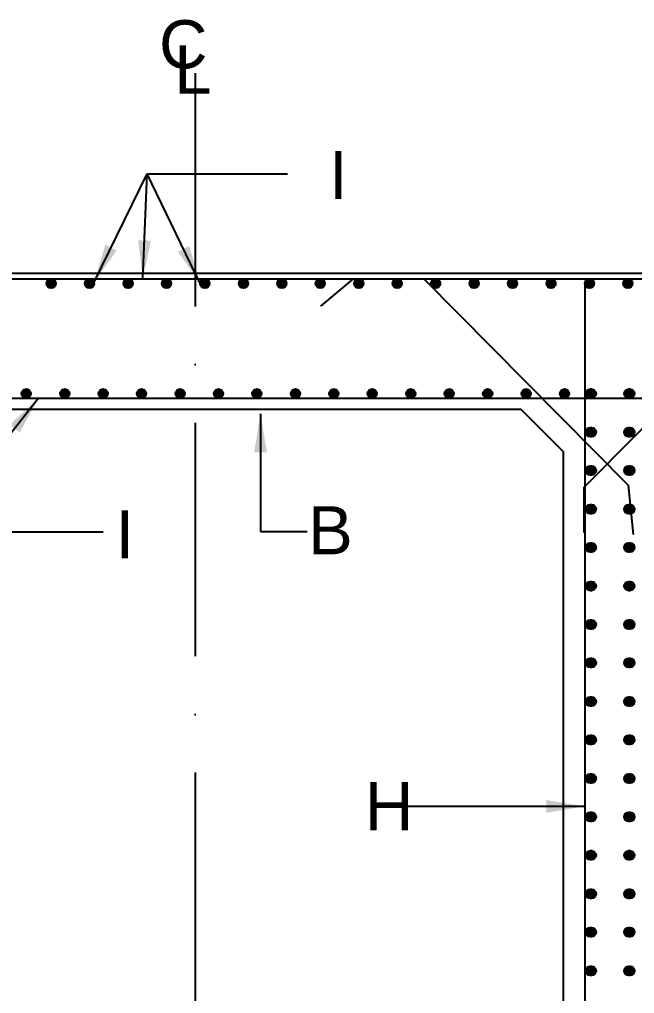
# Model space of a CAD drawing. Header units: millimetres. Extents: x 5124 to 2430164, y 2311 to 45642708.
# Drawn here: x 2369011 to 2372210, y 45622167 to 45627230 of the extents above; entities that cross this region are included whole.
import ezdxf

# ---------------------------------------------------------------- set-up
doc = ezdxf.new("R2010")
doc.units = ezdxf.units.MM
doc.header["$MEASUREMENT"] = 0
doc.linetypes.add('ACAD_ISO10W100', pattern=[18, 12, -3, 0, -3])
doc.layers.add('DRAWING', color=7, linetype='Continuous')
doc.layers.add('TEXT', color=7, linetype='Continuous')
doc.styles.get("Standard").update_dxf_attribs({"font": 'arial.ttf', "height": 280})
doc.dimstyles.get("Standard").update_dxf_attribs({"dimtxt": 225, "dimasz": 200, "dimexe": 0.18, "dimexo": 0.0625, "dimgap": 0.09, "dimtad": 0, "dimdec": 0, "dimzin": 0, "dimdsep": 46, "dimtxsty": 'Standard', "dimcen": 0.09, "dimse1": 1, "dimse2": 1, "dimadec": 0, "dimazin": 0, "dimtfac": 1, "dimtdec": 0, "dimtofl": 0, "dimtmove": 0, "dimatfit": 3, "dimfxl": 1, "dimtolj": 1, "dimtzin": 0, "dimarcsym": 0})

msp = doc.modelspace()

# ---------------------------------------------------------------- hatches: boundary and pattern name
at = {"layer": 'DRAWING'}
for points in [[(2369200.2, 45625857.7, 0.973258), (2369151.7, 45625859.1), (2369151.7, 45625856.4, 0.973258)], [(2369400.2, 45625857.7, 0.973258), (2369351.7, 45625859.1), (2369351.7, 45625856.4, 0.973258)], [(2369600.2, 45625857.7, 0.973258), (2369551.7, 45625859.1), (2369551.7, 45625856.4, 0.973258)], [(2369800.2, 45625857.7, 0.973258), (2369751.7, 45625859.1), (2369751.7, 45625856.4, 0.973258)], [(2370000.2, 45625857.7, 0.973258), (2369951.7, 45625859.1), (2369951.7, 45625856.4, 0.973258)], [(2370200.2, 45625857.7, 0.973258), (2370151.7, 45625859.1), (2370151.7, 45625856.4, 0.973258)], [(2370400.2, 45625857.7, 0.973258), (2370351.7, 45625859.1), (2370351.7, 45625856.4, 0.973258)], [(2370600.2, 45625857.7, 0.973258), (2370551.7, 45625859.1), (2370551.7, 45625856.4, 0.973258)], [(2370800.2, 45625857.7, 0.973258), (2370751.7, 45625859.1), (2370751.7, 45625856.4, 0.973258)], [(2371000.2, 45625857.7, 0.973258), (2370951.7, 45625859.1), (2370951.7, 45625856.4, 0.973258)], [(2371200.2, 45625857.7, 0.973258), (2371151.7, 45625859.1), (2371151.7, 45625856.4, 0.973258)], [(2371400.2, 45625857.7, 0.973258), (2371351.7, 45625859.1), (2371351.7, 45625856.4, 0.973258)], [(2371600.2, 45625857.7, 0.973258), (2371551.7, 45625859.1), (2371551.7, 45625856.4, 0.973258)], [(2371800.2, 45625857.7, 0.973258), (2371751.7, 45625859.1), (2371751.7, 45625856.4, 0.973258)], [(2372000.2, 45625857.7, 0.973258), (2371951.7, 45625859.1), (2371951.7, 45625856.4, 0.973258)], [(2372200.2, 45625857.7, 0.973258), (2372151.7, 45625859.1), (2372151.7, 45625856.4, 0.973258)], [(2369070.6, 45625285.2, 0.973258), (2369022.1, 45625286.6), (2369022.1, 45625283.9, 0.973258)], [(2369070.7, 45625285.2, 0.973258), (2369022.1, 45625286.6), (2369022.1, 45625283.9, 0.973258)], [(2369270.6, 45625285.2, 0.973258), (2369222.1, 45625286.6), (2369222.1, 45625283.9, 0.973258)], [(2369270.7, 45625285.2, 0.973258), (2369222.1, 45625286.6), (2369222.1, 45625283.9, 0.973258)], [(2369470.6, 45625285.2, 0.973258), (2369422.1, 45625286.6), (2369422.1, 45625283.9, 0.973258)], [(2369470.7, 45625285.2, 0.973258), (2369422.1, 45625286.6), (2369422.1, 45625283.9, 0.973258)], [(2369670.6, 45625285.2, 0.973258), (2369622.1, 45625286.6), (2369622.1, 45625283.9, 0.973258)], [(2369670.7, 45625285.2, 0.973258), (2369622.1, 45625286.6), (2369622.1, 45625283.9, 0.973258)], [(2369870.6, 45625285.2, 0.973258), (2369822.1, 45625286.6), (2369822.1, 45625283.9, 0.973258)], [(2369870.7, 45625285.2, 0.973258), (2369822.1, 45625286.6), (2369822.1, 45625283.9, 0.973258)], [(2370070.6, 45625285.2, 0.973258), (2370022.1, 45625286.6), (2370022.1, 45625283.9, 0.973258)], [(2370070.7, 45625285.2, 0.973258), (2370022.1, 45625286.6), (2370022.1, 45625283.9, 0.973258)], [(2370270.6, 45625285.2, 0.973258), (2370222.1, 45625286.6), (2370222.1, 45625283.9, 0.973258)], [(2370270.7, 45625285.2, 0.973258), (2370222.1, 45625286.6), (2370222.1, 45625283.9, 0.973258)], [(2370470.6, 45625285.2, 0.973258), (2370422.1, 45625286.6), (2370422.1, 45625283.9, 0.973258)], [(2370470.7, 45625285.2, 0.973258), (2370422.1, 45625286.6), (2370422.1, 45625283.9, 0.973258)], [(2370670.6, 45625285.2, 0.973258), (2370622.1, 45625286.6), (2370622.1, 45625283.9, 0.973258)], [(2370670.7, 45625285.2, 0.973258), (2370622.1, 45625286.6), (2370622.1, 45625283.9, 0.973258)], [(2370870.6, 45625285.2, 0.973258), (2370822.1, 45625286.6), (2370822.1, 45625283.9, 0.973258)], [(2370870.7, 45625285.2, 0.973258), (2370822.1, 45625286.6), (2370822.1, 45625283.9, 0.973258)], [(2371070.6, 45625285.2, 0.973258), (2371022.1, 45625286.6), (2371022.1, 45625283.9, 0.973258)], [(2371070.7, 45625285.2, 0.973258), (2371022.1, 45625286.6), (2371022.1, 45625283.9, 0.973258)], [(2371270.6, 45625285.2, 0.973258), (2371222.1, 45625286.6), (2371222.1, 45625283.9, 0.973258)], [(2371270.7, 45625285.2, 0.973258), (2371222.1, 45625286.6), (2371222.1, 45625283.9, 0.973258)], [(2371470.6, 45625285.2, 0.973258), (2371422.1, 45625286.6), (2371422.1, 45625283.9, 0.973258)], [(2371470.7, 45625285.2, 0.973258), (2371422.1, 45625286.6), (2371422.1, 45625283.9, 0.973258)], [(2371670.6, 45625285.2, 0.973258), (2371622.1, 45625286.6), (2371622.1, 45625283.9, 0.973258)], [(2371670.7, 45625285.2, 0.973258), (2371622.1, 45625286.6), (2371622.1, 45625283.9, 0.973258)], [(2371870.6, 45625285.2, 0.973258), (2371822.1, 45625286.6), (2371822.1, 45625283.9, 0.973258)], [(2371870.7, 45625285.2, 0.973258), (2371822.1, 45625286.6), (2371822.1, 45625283.9, 0.973258)], [(2372004.8, 45625285.2, 0.973258), (2371956.3, 45625286.6), (2371956.3, 45625283.9, 0.973258)], [(2372004.9, 45625285.2, 1), (2371956.3, 45625285.2, 1)], [(2372005.8, 45625285.2, 0.973258), (2371957.3, 45625286.6), (2371957.3, 45625283.9, 0.973258)], [(2372005.9, 45625285.2, 1), (2371957.3, 45625285.2, 1)], [(2372006.8, 45625285.2, 0.973258), (2371958.3, 45625286.6), (2371958.3, 45625283.9, 0.973258)], [(2372006.9, 45625285.2, 1), (2371958.3, 45625285.2, 1)], [(2372007.8, 45625285.2, 0.973258), (2371959.3, 45625286.6), (2371959.3, 45625283.9, 0.973258)], [(2372007.9, 45625285.2, 1), (2371959.3, 45625285.2, 1)], [(2372008.8, 45625285.2, 0.973258), (2371960.3, 45625286.6), (2371960.3, 45625283.9, 0.973258)], [(2372008.9, 45625285.2, 1), (2371960.3, 45625285.2, 1)], [(2372009.8, 45625285.2, 0.973258), (2371961.3, 45625286.6), (2371961.3, 45625283.9, 0.973258)], [(2372009.9, 45625285.2, 1), (2371961.3, 45625285.2, 1)], [(2372204.8, 45625285.2, 0.973258), (2372156.3, 45625286.6), (2372156.3, 45625283.9, 0.973258)], [(2372204.9, 45625285.2, 1), (2372156.3, 45625285.2, 1)], [(2372205.8, 45625285.2, 0.973258), (2372157.3, 45625286.6), (2372157.3, 45625283.9, 0.973258)], [(2372205.9, 45625285.2, 1), (2372157.3, 45625285.2, 1)], [(2372206.8, 45625285.2, 0.973258), (2372158.3, 45625286.6), (2372158.3, 45625283.9, 0.973258)], [(2372206.9, 45625285.2, 1), (2372158.3, 45625285.2, 1)], [(2372207.8, 45625285.2, 0.973258), (2372159.3, 45625286.6), (2372159.3, 45625283.9, 0.973258)], [(2372207.9, 45625285.2, 1), (2372159.3, 45625285.2, 1)], [(2372208.8, 45625285.2, 0.973258), (2372160.3, 45625286.6), (2372160.3, 45625283.9, 0.973258)], [(2372208.9, 45625285.2, 1), (2372160.3, 45625285.2, 1)], [(2372209.8, 45625285.2, 0.973258), (2372161.3, 45625286.6), (2372161.3, 45625283.9, 0.973258)], [(2372209.9, 45625285.2, 1), (2372161.3, 45625285.2, 1)], [(2372004.8, 45625085.2, 0.973258), (2371956.3, 45625086.6), (2371956.3, 45625083.9, 0.973258)], [(2372004.9, 45625085.2, 1), (2371956.3, 45625085.2, 1)], [(2372005.8, 45625085.2, 0.973258), (2371957.3, 45625086.6), (2371957.3, 45625083.9, 0.973258)], [(2372005.9, 45625085.2, 1), (2371957.3, 45625085.2, 1)], [(2372006.8, 45625085.2, 0.973258), (2371958.3, 45625086.6), (2371958.3, 45625083.9, 0.973258)], [(2372006.9, 45625085.2, 1), (2371958.3, 45625085.2, 1)], [(2372007.8, 45625085.2, 0.973258), (2371959.3, 45625086.6), (2371959.3, 45625083.9, 0.973258)], [(2372007.9, 45625085.2, 1), (2371959.3, 45625085.2, 1)], [(2372008.8, 45625085.2, 0.973258), (2371960.3, 45625086.6), (2371960.3, 45625083.9, 0.973258)], [(2372008.9, 45625085.2, 1), (2371960.3, 45625085.2, 1)], [(2372009.8, 45625085.2, 0.973258), (2371961.3, 45625086.6), (2371961.3, 45625083.9, 0.973258)], [(2372009.9, 45625085.2, 1), (2371961.3, 45625085.2, 1)], [(2372204.8, 45625085.2, 0.973258), (2372156.3, 45625086.6), (2372156.3, 45625083.9, 0.973258)], [(2372204.9, 45625085.2, 1), (2372156.3, 45625085.2, 1)], [(2372205.8, 45625085.2, 0.973258), (2372157.3, 45625086.6), (2372157.3, 45625083.9, 0.973258)], [(2372205.9, 45625085.2, 1), (2372157.3, 45625085.2, 1)], [(2372206.8, 45625085.2, 0.973258), (2372158.3, 45625086.6), (2372158.3, 45625083.9, 0.973258)], [(2372206.9, 45625085.2, 1), (2372158.3, 45625085.2, 1)], [(2372207.8, 45625085.2, 0.973258), (2372159.3, 45625086.6), (2372159.3, 45625083.9, 0.973258)], [(2372207.9, 45625085.2, 1), (2372159.3, 45625085.2, 1)], [(2372208.8, 45625085.2, 0.973258), (2372160.3, 45625086.6), (2372160.3, 45625083.9, 0.973258)], [(2372208.9, 45625085.2, 1), (2372160.3, 45625085.2, 1)], [(2372209.8, 45625085.2, 0.973258), (2372161.3, 45625086.6), (2372161.3, 45625083.9, 0.973258)], [(2372209.9, 45625085.2, 1), (2372161.3, 45625085.2, 1)], [(2372004.8, 45624885.2, 0.973258), (2371956.3, 45624886.6), (2371956.3, 45624883.9, 0.973258)], [(2372004.9, 45624885.2, 1), (2371956.3, 45624885.2, 1)], [(2372005.8, 45624885.2, 0.973258), (2371957.3, 45624886.6), (2371957.3, 45624883.9, 0.973258)], [(2372005.9, 45624885.2, 1), (2371957.3, 45624885.2, 1)], [(2372006.8, 45624885.2, 0.973258), (2371958.3, 45624886.6), (2371958.3, 45624883.9, 0.973258)], [(2372006.9, 45624885.2, 1), (2371958.3, 45624885.2, 1)], [(2372007.8, 45624885.2, 0.973258), (2371959.3, 45624886.6), (2371959.3, 45624883.9, 0.973258)], [(2372007.9, 45624885.2, 1), (2371959.3, 45624885.2, 1)], [(2372008.8, 45624885.2, 0.973258), (2371960.3, 45624886.6), (2371960.3, 45624883.9, 0.973258)], [(2372008.9, 45624885.2, 1), (2371960.3, 45624885.2, 1)], [(2372009.8, 45624885.2, 0.973258), (2371961.3, 45624886.6), (2371961.3, 45624883.9, 0.973258)], [(2372009.9, 45624885.2, 1), (2371961.3, 45624885.2, 1)], [(2372204.8, 45624885.2, 0.973258), (2372156.3, 45624886.6), (2372156.3, 45624883.9, 0.973258)], [(2372204.9, 45624885.2, 1), (2372156.3, 45624885.2, 1)], [(2372205.8, 45624885.2, 0.973258), (2372157.3, 45624886.6), (2372157.3, 45624883.9, 0.973258)], [(2372205.9, 45624885.2, 1), (2372157.3, 45624885.2, 1)], [(2372206.8, 45624885.2, 0.973258), (2372158.3, 45624886.6), (2372158.3, 45624883.9, 0.973258)], [(2372206.9, 45624885.2, 1), (2372158.3, 45624885.2, 1)], [(2372207.8, 45624885.2, 0.973258), (2372159.3, 45624886.6), (2372159.3, 45624883.9, 0.973258)], [(2372207.9, 45624885.2, 1), (2372159.3, 45624885.2, 1)], [(2372208.8, 45624885.2, 0.973258), (2372160.3, 45624886.6), (2372160.3, 45624883.9, 0.973258)], [(2372208.9, 45624885.2, 1), (2372160.3, 45624885.2, 1)], [(2372209.8, 45624885.2, 0.973258), (2372161.3, 45624886.6), (2372161.3, 45624883.9, 0.973258)], [(2372209.9, 45624885.2, 1), (2372161.3, 45624885.2, 1)], [(2372004.8, 45624685.2, 0.973258), (2371956.3, 45624686.6), (2371956.3, 45624683.9, 0.973258)], [(2372004.9, 45624685.2, 1), (2371956.3, 45624685.2, 1)], [(2372005.8, 45624685.2, 0.973258), (2371957.3, 45624686.6), (2371957.3, 45624683.9, 0.973258)], [(2372005.9, 45624685.2, 1), (2371957.3, 45624685.2, 1)], [(2372006.8, 45624685.2, 0.973258), (2371958.3, 45624686.6), (2371958.3, 45624683.9, 0.973258)], [(2372006.9, 45624685.2, 1), (2371958.3, 45624685.2, 1)], [(2372007.8, 45624685.2, 0.973258), (2371959.3, 45624686.6), (2371959.3, 45624683.9, 0.973258)], [(2372007.9, 45624685.2, 1), (2371959.3, 45624685.2, 1)], [(2372008.8, 45624685.2, 0.973258), (2371960.3, 45624686.6), (2371960.3, 45624683.9, 0.973258)], [(2372008.9, 45624685.2, 1), (2371960.3, 45624685.2, 1)], [(2372009.8, 45624685.2, 0.973258), (2371961.3, 45624686.6), (2371961.3, 45624683.9, 0.973258)], [(2372009.9, 45624685.2, 1), (2371961.3, 45624685.2, 1)], [(2372204.8, 45624685.2, 0.973258), (2372156.3, 45624686.6), (2372156.3, 45624683.9, 0.973258)], [(2372204.9, 45624685.2, 1), (2372156.3, 45624685.2, 1)], [(2372205.8, 45624685.2, 0.973258), (2372157.3, 45624686.6), (2372157.3, 45624683.9, 0.973258)], [(2372205.9, 45624685.2, 1), (2372157.3, 45624685.2, 1)], [(2372206.8, 45624685.2, 0.973258), (2372158.3, 45624686.6), (2372158.3, 45624683.9, 0.973258)], [(2372206.9, 45624685.2, 1), (2372158.3, 45624685.2, 1)], [(2372207.8, 45624685.2, 0.973258), (2372159.3, 45624686.6), (2372159.3, 45624683.9, 0.973258)], [(2372207.9, 45624685.2, 1), (2372159.3, 45624685.2, 1)], [(2372208.8, 45624685.2, 0.973258), (2372160.3, 45624686.6), (2372160.3, 45624683.9, 0.973258)], [(2372208.9, 45624685.2, 1), (2372160.3, 45624685.2, 1)], [(2372209.8, 45624685.2, 0.973258), (2372161.3, 45624686.6), (2372161.3, 45624683.9, 0.973258)], [(2372209.9, 45624685.2, 1), (2372161.3, 45624685.2, 1)], [(2372004.8, 45624485.2, 0.973258), (2371956.3, 45624486.6), (2371956.3, 45624483.9, 0.973258)], [(2372004.9, 45624485.2, 1), (2371956.3, 45624485.2, 1)], [(2372005.8, 45624485.2, 0.973258), (2371957.3, 45624486.6), (2371957.3, 45624483.9, 0.973258)], [(2372005.9, 45624485.2, 1), (2371957.3, 45624485.2, 1)], [(2372006.8, 45624485.2, 0.973258), (2371958.3, 45624486.6), (2371958.3, 45624483.9, 0.973258)], [(2372006.9, 45624485.2, 1), (2371958.3, 45624485.2, 1)], [(2372007.8, 45624485.2, 0.973258), (2371959.3, 45624486.6), (2371959.3, 45624483.9, 0.973258)], [(2372007.9, 45624485.2, 1), (2371959.3, 45624485.2, 1)], [(2372008.8, 45624485.2, 0.973258), (2371960.3, 45624486.6), (2371960.3, 45624483.9, 0.973258)], [(2372008.9, 45624485.2, 1), (2371960.3, 45624485.2, 1)], [(2372009.8, 45624485.2, 0.973258), (2371961.3, 45624486.6), (2371961.3, 45624483.9, 0.973258)], [(2372009.9, 45624485.2, 1), (2371961.3, 45624485.2, 1)], [(2372204.8, 45624485.2, 0.973258), (2372156.3, 45624486.6), (2372156.3, 45624483.9, 0.973258)], [(2372204.9, 45624485.2, 1), (2372156.3, 45624485.2, 1)], [(2372205.8, 45624485.2, 0.973258), (2372157.3, 45624486.6), (2372157.3, 45624483.9, 0.973258)], [(2372205.9, 45624485.2, 1), (2372157.3, 45624485.2, 1)], [(2372206.8, 45624485.2, 0.973258), (2372158.3, 45624486.6), (2372158.3, 45624483.9, 0.973258)], [(2372206.9, 45624485.2, 1), (2372158.3, 45624485.2, 1)], [(2372207.8, 45624485.2, 0.973258), (2372159.3, 45624486.6), (2372159.3, 45624483.9, 0.973258)], [(2372207.9, 45624485.2, 1), (2372159.3, 45624485.2, 1)], [(2372208.8, 45624485.2, 0.973258), (2372160.3, 45624486.6), (2372160.3, 45624483.9, 0.973258)], [(2372208.9, 45624485.2, 1), (2372160.3, 45624485.2, 1)], [(2372209.8, 45624485.2, 0.973258), (2372161.3, 45624486.6), (2372161.3, 45624483.9, 0.973258)], [(2372209.9, 45624485.2, 1), (2372161.3, 45624485.2, 1)], [(2372004.8, 45624285.2, 0.973258), (2371956.3, 45624286.6), (2371956.3, 45624283.9, 0.973258)], [(2372004.9, 45624285.2, 1), (2371956.3, 45624285.2, 1)], [(2372005.8, 45624285.2, 0.973258), (2371957.3, 45624286.6), (2371957.3, 45624283.9, 0.973258)], [(2372005.9, 45624285.2, 1), (2371957.3, 45624285.2, 1)], [(2372006.8, 45624285.2, 0.973258), (2371958.3, 45624286.6), (2371958.3, 45624283.9, 0.973258)], [(2372006.9, 45624285.2, 1), (2371958.3, 45624285.2, 1)], [(2372007.8, 45624285.2, 0.973258), (2371959.3, 45624286.6), (2371959.3, 45624283.9, 0.973258)], [(2372007.9, 45624285.2, 1), (2371959.3, 45624285.2, 1)], [(2372008.8, 45624285.2, 0.973258), (2371960.3, 45624286.6), (2371960.3, 45624283.9, 0.973258)], [(2372008.9, 45624285.2, 1), (2371960.3, 45624285.2, 1)], [(2372009.8, 45624285.2, 0.973258), (2371961.3, 45624286.6), (2371961.3, 45624283.9, 0.973258)], [(2372009.9, 45624285.2, 1), (2371961.3, 45624285.2, 1)], [(2372204.8, 45624285.2, 0.973258), (2372156.3, 45624286.6), (2372156.3, 45624283.9, 0.973258)], [(2372204.9, 45624285.2, 1), (2372156.3, 45624285.2, 1)], [(2372205.8, 45624285.2, 0.973258), (2372157.3, 45624286.6), (2372157.3, 45624283.9, 0.973258)], [(2372205.9, 45624285.2, 1), (2372157.3, 45624285.2, 1)], [(2372206.8, 45624285.2, 0.973258), (2372158.3, 45624286.6), (2372158.3, 45624283.9, 0.973258)], [(2372206.9, 45624285.2, 1), (2372158.3, 45624285.2, 1)], [(2372207.8, 45624285.2, 0.973258), (2372159.3, 45624286.6), (2372159.3, 45624283.9, 0.973258)], [(2372207.9, 45624285.2, 1), (2372159.3, 45624285.2, 1)], [(2372208.8, 45624285.2, 0.973258), (2372160.3, 45624286.6), (2372160.3, 45624283.9, 0.973258)], [(2372208.9, 45624285.2, 1), (2372160.3, 45624285.2, 1)], [(2372209.8, 45624285.2, 0.973258), (2372161.3, 45624286.6), (2372161.3, 45624283.9, 0.973258)], [(2372209.9, 45624285.2, 1), (2372161.3, 45624285.2, 1)], [(2372004.8, 45624085.2, 0.973258), (2371956.3, 45624086.6), (2371956.3, 45624083.9, 0.973258)], [(2372004.9, 45624085.2, 1), (2371956.3, 45624085.2, 1)], [(2372005.8, 45624085.2, 0.973258), (2371957.3, 45624086.6), (2371957.3, 45624083.9, 0.973258)], [(2372005.9, 45624085.2, 1), (2371957.3, 45624085.2, 1)], [(2372006.8, 45624085.2, 0.973258), (2371958.3, 45624086.6), (2371958.3, 45624083.9, 0.973258)], [(2372006.9, 45624085.2, 1), (2371958.3, 45624085.2, 1)], [(2372007.8, 45624085.2, 0.973258), (2371959.3, 45624086.6), (2371959.3, 45624083.9, 0.973258)], [(2372007.9, 45624085.2, 1), (2371959.3, 45624085.2, 1)], [(2372008.8, 45624085.2, 0.973258), (2371960.3, 45624086.6), (2371960.3, 45624083.9, 0.973258)], [(2372008.9, 45624085.2, 1), (2371960.3, 45624085.2, 1)], [(2372009.8, 45624085.2, 0.973258), (2371961.3, 45624086.6), (2371961.3, 45624083.9, 0.973258)], [(2372009.9, 45624085.2, 1), (2371961.3, 45624085.2, 1)], [(2372204.8, 45624085.2, 0.973258), (2372156.3, 45624086.6), (2372156.3, 45624083.9, 0.973258)], [(2372204.9, 45624085.2, 1), (2372156.3, 45624085.2, 1)], [(2372205.8, 45624085.2, 0.973258), (2372157.3, 45624086.6), (2372157.3, 45624083.9, 0.973258)], [(2372205.9, 45624085.2, 1), (2372157.3, 45624085.2, 1)], [(2372206.8, 45624085.2, 0.973258), (2372158.3, 45624086.6), (2372158.3, 45624083.9, 0.973258)], [(2372206.9, 45624085.2, 1), (2372158.3, 45624085.2, 1)], [(2372207.8, 45624085.2, 0.973258), (2372159.3, 45624086.6), (2372159.3, 45624083.9, 0.973258)], [(2372207.9, 45624085.2, 1), (2372159.3, 45624085.2, 1)], [(2372208.8, 45624085.2, 0.973258), (2372160.3, 45624086.6), (2372160.3, 45624083.9, 0.973258)], [(2372208.9, 45624085.2, 1), (2372160.3, 45624085.2, 1)], [(2372209.8, 45624085.2, 0.973258), (2372161.3, 45624086.6), (2372161.3, 45624083.9, 0.973258)], [(2372209.9, 45624085.2, 1), (2372161.3, 45624085.2, 1)], [(2372004.8, 45623885.2, 0.973258), (2371956.3, 45623886.6), (2371956.3, 45623883.9, 0.973258)], [(2372004.9, 45623885.2, 1), (2371956.3, 45623885.2, 1)], [(2372005.8, 45623885.2, 0.973258), (2371957.3, 45623886.6), (2371957.3, 45623883.9, 0.973258)], [(2372005.9, 45623885.2, 1), (2371957.3, 45623885.2, 1)], [(2372006.8, 45623885.2, 0.973258), (2371958.3, 45623886.6), (2371958.3, 45623883.9, 0.973258)], [(2372006.9, 45623885.2, 1), (2371958.3, 45623885.2, 1)], [(2372007.8, 45623885.2, 0.973258), (2371959.3, 45623886.6), (2371959.3, 45623883.9, 0.973258)], [(2372007.9, 45623885.2, 1), (2371959.3, 45623885.2, 1)], [(2372008.8, 45623885.2, 0.973258), (2371960.3, 45623886.6), (2371960.3, 45623883.9, 0.973258)], [(2372008.9, 45623885.2, 1), (2371960.3, 45623885.2, 1)], [(2372009.8, 45623885.2, 0.973258), (2371961.3, 45623886.6), (2371961.3, 45623883.9, 0.973258)], [(2372009.9, 45623885.2, 1), (2371961.3, 45623885.2, 1)], [(2372204.8, 45623885.2, 0.973258), (2372156.3, 45623886.6), (2372156.3, 45623883.9, 0.973258)], [(2372204.9, 45623885.2, 1), (2372156.3, 45623885.2, 1)], [(2372205.8, 45623885.2, 0.973258), (2372157.3, 45623886.6), (2372157.3, 45623883.9, 0.973258)], [(2372205.9, 45623885.2, 1), (2372157.3, 45623885.2, 1)], [(2372206.8, 45623885.2, 0.973258), (2372158.3, 45623886.6), (2372158.3, 45623883.9, 0.973258)], [(2372206.9, 45623885.2, 1), (2372158.3, 45623885.2, 1)], [(2372207.8, 45623885.2, 0.973258), (2372159.3, 45623886.6), (2372159.3, 45623883.9, 0.973258)], [(2372207.9, 45623885.2, 1), (2372159.3, 45623885.2, 1)], [(2372208.8, 45623885.2, 0.973258), (2372160.3, 45623886.6), (2372160.3, 45623883.9, 0.973258)], [(2372208.9, 45623885.2, 1), (2372160.3, 45623885.2, 1)], [(2372209.8, 45623885.2, 0.973258), (2372161.3, 45623886.6), (2372161.3, 45623883.9, 0.973258)], [(2372209.9, 45623885.2, 1), (2372161.3, 45623885.2, 1)], [(2372004.8, 45623685.2, 0.973258), (2371956.3, 45623686.6), (2371956.3, 45623683.9, 0.973258)], [(2372004.9, 45623685.2, 1), (2371956.3, 45623685.2, 1)], [(2372005.8, 45623685.2, 0.973258), (2371957.3, 45623686.6), (2371957.3, 45623683.9, 0.973258)], [(2372005.9, 45623685.2, 1), (2371957.3, 45623685.2, 1)], [(2372006.8, 45623685.2, 0.973258), (2371958.3, 45623686.6), (2371958.3, 45623683.9, 0.973258)], [(2372006.9, 45623685.2, 1), (2371958.3, 45623685.2, 1)], [(2372007.8, 45623685.2, 0.973258), (2371959.3, 45623686.6), (2371959.3, 45623683.9, 0.973258)], [(2372007.9, 45623685.2, 1), (2371959.3, 45623685.2, 1)], [(2372008.8, 45623685.2, 0.973258), (2371960.3, 45623686.6), (2371960.3, 45623683.9, 0.973258)], [(2372008.9, 45623685.2, 1), (2371960.3, 45623685.2, 1)], [(2372009.8, 45623685.2, 0.973258), (2371961.3, 45623686.6), (2371961.3, 45623683.9, 0.973258)], [(2372009.9, 45623685.2, 1), (2371961.3, 45623685.2, 1)], [(2372204.8, 45623685.2, 0.973258), (2372156.3, 45623686.6), (2372156.3, 45623683.9, 0.973258)], [(2372204.9, 45623685.2, 1), (2372156.3, 45623685.2, 1)], [(2372205.8, 45623685.2, 0.973258), (2372157.3, 45623686.6), (2372157.3, 45623683.9, 0.973258)], [(2372205.9, 45623685.2, 1), (2372157.3, 45623685.2, 1)], [(2372206.8, 45623685.2, 0.973258), (2372158.3, 45623686.6), (2372158.3, 45623683.9, 0.973258)], [(2372206.9, 45623685.2, 1), (2372158.3, 45623685.2, 1)], [(2372207.8, 45623685.2, 0.973258), (2372159.3, 45623686.6), (2372159.3, 45623683.9, 0.973258)], [(2372207.9, 45623685.2, 1), (2372159.3, 45623685.2, 1)], [(2372208.8, 45623685.2, 0.973258), (2372160.3, 45623686.6), (2372160.3, 45623683.9, 0.973258)], [(2372208.9, 45623685.2, 1), (2372160.3, 45623685.2, 1)], [(2372209.8, 45623685.2, 0.973258), (2372161.3, 45623686.6), (2372161.3, 45623683.9, 0.973258)], [(2372209.9, 45623685.2, 1), (2372161.3, 45623685.2, 1)], [(2372004.8, 45623485.2, 0.973258), (2371956.3, 45623486.6), (2371956.3, 45623483.9, 0.973258)], [(2372004.9, 45623485.2, 1), (2371956.3, 45623485.2, 1)], [(2372005.8, 45623485.2, 0.973258), (2371957.3, 45623486.6), (2371957.3, 45623483.9, 0.973258)], [(2372005.9, 45623485.2, 1), (2371957.3, 45623485.2, 1)], [(2372006.8, 45623485.2, 0.973258), (2371958.3, 45623486.6), (2371958.3, 45623483.9, 0.973258)], [(2372006.9, 45623485.2, 1), (2371958.3, 45623485.2, 1)], [(2372007.8, 45623485.2, 0.973258), (2371959.3, 45623486.6), (2371959.3, 45623483.9, 0.973258)], [(2372007.9, 45623485.2, 1), (2371959.3, 45623485.2, 1)], [(2372008.8, 45623485.2, 0.973258), (2371960.3, 45623486.6), (2371960.3, 45623483.9, 0.973258)], [(2372008.9, 45623485.2, 1), (2371960.3, 45623485.2, 1)], [(2372009.8, 45623485.2, 0.973258), (2371961.3, 45623486.6), (2371961.3, 45623483.9, 0.973258)], [(2372009.9, 45623485.2, 1), (2371961.3, 45623485.2, 1)], [(2372204.8, 45623485.2, 0.973258), (2372156.3, 45623486.6), (2372156.3, 45623483.9, 0.973258)], [(2372204.9, 45623485.2, 1), (2372156.3, 45623485.2, 1)], [(2372205.8, 45623485.2, 0.973258), (2372157.3, 45623486.6), (2372157.3, 45623483.9, 0.973258)], [(2372205.9, 45623485.2, 1), (2372157.3, 45623485.2, 1)], [(2372206.8, 45623485.2, 0.973258), (2372158.3, 45623486.6), (2372158.3, 45623483.9, 0.973258)], [(2372206.9, 45623485.2, 1), (2372158.3, 45623485.2, 1)], [(2372207.8, 45623485.2, 0.973258), (2372159.3, 45623486.6), (2372159.3, 45623483.9, 0.973258)], [(2372207.9, 45623485.2, 1), (2372159.3, 45623485.2, 1)], [(2372208.8, 45623485.2, 0.973258), (2372160.3, 45623486.6), (2372160.3, 45623483.9, 0.973258)], [(2372208.9, 45623485.2, 1), (2372160.3, 45623485.2, 1)], [(2372209.8, 45623485.2, 0.973258), (2372161.3, 45623486.6), (2372161.3, 45623483.9, 0.973258)], [(2372209.9, 45623485.2, 1), (2372161.3, 45623485.2, 1)], [(2372004.8, 45623285.2, 0.973258), (2371956.3, 45623286.6), (2371956.3, 45623283.9, 0.973258)], [(2372004.9, 45623285.2, 1), (2371956.3, 45623285.2, 1)], [(2372005.8, 45623285.2, 0.973258), (2371957.3, 45623286.6), (2371957.3, 45623283.9, 0.973258)], [(2372005.9, 45623285.2, 1), (2371957.3, 45623285.2, 1)], [(2372006.8, 45623285.2, 0.973258), (2371958.3, 45623286.6), (2371958.3, 45623283.9, 0.973258)], [(2372006.9, 45623285.2, 1), (2371958.3, 45623285.2, 1)], [(2372007.8, 45623285.2, 0.973258), (2371959.3, 45623286.6), (2371959.3, 45623283.9, 0.973258)], [(2372007.9, 45623285.2, 1), (2371959.3, 45623285.2, 1)], [(2372008.8, 45623285.2, 0.973258), (2371960.3, 45623286.6), (2371960.3, 45623283.9, 0.973258)], [(2372008.9, 45623285.2, 1), (2371960.3, 45623285.2, 1)], [(2372009.8, 45623285.2, 0.973258), (2371961.3, 45623286.6), (2371961.3, 45623283.9, 0.973258)], [(2372009.9, 45623285.2, 1), (2371961.3, 45623285.2, 1)], [(2372204.8, 45623285.2, 0.973258), (2372156.3, 45623286.6), (2372156.3, 45623283.9, 0.973258)], [(2372204.9, 45623285.2, 1), (2372156.3, 45623285.2, 1)], [(2372205.8, 45623285.2, 0.973258), (2372157.3, 45623286.6), (2372157.3, 45623283.9, 0.973258)], [(2372205.9, 45623285.2, 1), (2372157.3, 45623285.2, 1)], [(2372206.8, 45623285.2, 0.973258), (2372158.3, 45623286.6), (2372158.3, 45623283.9, 0.973258)], [(2372206.9, 45623285.2, 1), (2372158.3, 45623285.2, 1)], [(2372207.8, 45623285.2, 0.973258), (2372159.3, 45623286.6), (2372159.3, 45623283.9, 0.973258)], [(2372207.9, 45623285.2, 1), (2372159.3, 45623285.2, 1)], [(2372208.8, 45623285.2, 0.973258), (2372160.3, 45623286.6), (2372160.3, 45623283.9, 0.973258)], [(2372208.9, 45623285.2, 1), (2372160.3, 45623285.2, 1)], [(2372209.8, 45623285.2, 0.973258), (2372161.3, 45623286.6), (2372161.3, 45623283.9, 0.973258)], [(2372209.9, 45623285.2, 1), (2372161.3, 45623285.2, 1)], [(2372004.8, 45623085.2, 0.973258), (2371956.3, 45623086.6), (2371956.3, 45623083.9, 0.973258)], [(2372004.9, 45623085.2, 1), (2371956.3, 45623085.2, 1)], [(2372005.8, 45623085.2, 0.973258), (2371957.3, 45623086.6), (2371957.3, 45623083.9, 0.973258)], [(2372005.9, 45623085.2, 1), (2371957.3, 45623085.2, 1)], [(2372006.8, 45623085.2, 0.973258), (2371958.3, 45623086.6), (2371958.3, 45623083.9, 0.973258)], [(2372006.9, 45623085.2, 1), (2371958.3, 45623085.2, 1)], [(2372007.8, 45623085.2, 0.973258), (2371959.3, 45623086.6), (2371959.3, 45623083.9, 0.973258)], [(2372007.9, 45623085.2, 1), (2371959.3, 45623085.2, 1)], [(2372008.8, 45623085.2, 0.973258), (2371960.3, 45623086.6), (2371960.3, 45623083.9, 0.973258)], [(2372008.9, 45623085.2, 1), (2371960.3, 45623085.2, 1)], [(2372009.8, 45623085.2, 0.973258), (2371961.3, 45623086.6), (2371961.3, 45623083.9, 0.973258)], [(2372009.9, 45623085.2, 1), (2371961.3, 45623085.2, 1)], [(2372204.8, 45623085.2, 0.973258), (2372156.3, 45623086.6), (2372156.3, 45623083.9, 0.973258)], [(2372204.9, 45623085.2, 1), (2372156.3, 45623085.2, 1)], [(2372205.8, 45623085.2, 0.973258), (2372157.3, 45623086.6), (2372157.3, 45623083.9, 0.973258)], [(2372205.9, 45623085.2, 1), (2372157.3, 45623085.2, 1)], [(2372206.8, 45623085.2, 0.973258), (2372158.3, 45623086.6), (2372158.3, 45623083.9, 0.973258)], [(2372206.9, 45623085.2, 1), (2372158.3, 45623085.2, 1)], [(2372207.8, 45623085.2, 0.973258), (2372159.3, 45623086.6), (2372159.3, 45623083.9, 0.973258)], [(2372207.9, 45623085.2, 1), (2372159.3, 45623085.2, 1)], [(2372208.8, 45623085.2, 0.973258), (2372160.3, 45623086.6), (2372160.3, 45623083.9, 0.973258)], [(2372208.9, 45623085.2, 1), (2372160.3, 45623085.2, 1)], [(2372209.8, 45623085.2, 0.973258), (2372161.3, 45623086.6), (2372161.3, 45623083.9, 0.973258)], [(2372209.9, 45623085.2, 1), (2372161.3, 45623085.2, 1)], [(2372004.8, 45622885.2, 0.973258), (2371956.3, 45622886.6), (2371956.3, 45622883.9, 0.973258)], [(2372004.9, 45622885.2, 1), (2371956.3, 45622885.2, 1)], [(2372005.8, 45622885.2, 0.973258), (2371957.3, 45622886.6), (2371957.3, 45622883.9, 0.973258)], [(2372005.9, 45622885.2, 1), (2371957.3, 45622885.2, 1)], [(2372006.8, 45622885.2, 0.973258), (2371958.3, 45622886.6), (2371958.3, 45622883.9, 0.973258)], [(2372006.9, 45622885.2, 1), (2371958.3, 45622885.2, 1)], [(2372007.8, 45622885.2, 0.973258), (2371959.3, 45622886.6), (2371959.3, 45622883.9, 0.973258)], [(2372007.9, 45622885.2, 1), (2371959.3, 45622885.2, 1)], [(2372008.8, 45622885.2, 0.973258), (2371960.3, 45622886.6), (2371960.3, 45622883.9, 0.973258)], [(2372008.9, 45622885.2, 1), (2371960.3, 45622885.2, 1)], [(2372009.8, 45622885.2, 0.973258), (2371961.3, 45622886.6), (2371961.3, 45622883.9, 0.973258)], [(2372009.9, 45622885.2, 1), (2371961.3, 45622885.2, 1)], [(2372204.8, 45622885.2, 0.973258), (2372156.3, 45622886.6), (2372156.3, 45622883.9, 0.973258)], [(2372204.9, 45622885.2, 1), (2372156.3, 45622885.2, 1)], [(2372205.8, 45622885.2, 0.973258), (2372157.3, 45622886.6), (2372157.3, 45622883.9, 0.973258)], [(2372205.9, 45622885.2, 1), (2372157.3, 45622885.2, 1)], [(2372206.8, 45622885.2, 0.973258), (2372158.3, 45622886.6), (2372158.3, 45622883.9, 0.973258)], [(2372206.9, 45622885.2, 1), (2372158.3, 45622885.2, 1)], [(2372207.8, 45622885.2, 0.973258), (2372159.3, 45622886.6), (2372159.3, 45622883.9, 0.973258)], [(2372207.9, 45622885.2, 1), (2372159.3, 45622885.2, 1)], [(2372208.8, 45622885.2, 0.973258), (2372160.3, 45622886.6), (2372160.3, 45622883.9, 0.973258)], [(2372208.9, 45622885.2, 1), (2372160.3, 45622885.2, 1)], [(2372209.8, 45622885.2, 0.973258), (2372161.3, 45622886.6), (2372161.3, 45622883.9, 0.973258)], [(2372209.9, 45622885.2, 1), (2372161.3, 45622885.2, 1)], [(2372004.8, 45622685.2, 0.973258), (2371956.3, 45622686.6), (2371956.3, 45622683.9, 0.973258)], [(2372004.9, 45622685.2, 1), (2371956.3, 45622685.2, 1)], [(2372005.8, 45622685.2, 0.973258), (2371957.3, 45622686.6), (2371957.3, 45622683.9, 0.973258)], [(2372005.9, 45622685.2, 1), (2371957.3, 45622685.2, 1)], [(2372006.8, 45622685.2, 0.973258), (2371958.3, 45622686.6), (2371958.3, 45622683.9, 0.973258)], [(2372006.9, 45622685.2, 1), (2371958.3, 45622685.2, 1)], [(2372007.8, 45622685.2, 0.973258), (2371959.3, 45622686.6), (2371959.3, 45622683.9, 0.973258)], [(2372007.9, 45622685.2, 1), (2371959.3, 45622685.2, 1)], [(2372008.8, 45622685.2, 0.973258), (2371960.3, 45622686.6), (2371960.3, 45622683.9, 0.973258)], [(2372008.9, 45622685.2, 1), (2371960.3, 45622685.2, 1)], [(2372009.8, 45622685.2, 0.973258), (2371961.3, 45622686.6), (2371961.3, 45622683.9, 0.973258)], [(2372009.9, 45622685.2, 1), (2371961.3, 45622685.2, 1)], [(2372204.8, 45622685.2, 0.973258), (2372156.3, 45622686.6), (2372156.3, 45622683.9, 0.973258)], [(2372204.9, 45622685.2, 1), (2372156.3, 45622685.2, 1)], [(2372205.8, 45622685.2, 0.973258), (2372157.3, 45622686.6), (2372157.3, 45622683.9, 0.973258)], [(2372205.9, 45622685.2, 1), (2372157.3, 45622685.2, 1)], [(2372206.8, 45622685.2, 0.973258), (2372158.3, 45622686.6), (2372158.3, 45622683.9, 0.973258)], [(2372206.9, 45622685.2, 1), (2372158.3, 45622685.2, 1)], [(2372207.8, 45622685.2, 0.973258), (2372159.3, 45622686.6), (2372159.3, 45622683.9, 0.973258)], [(2372207.9, 45622685.2, 1), (2372159.3, 45622685.2, 1)], [(2372208.8, 45622685.2, 0.973258), (2372160.3, 45622686.6), (2372160.3, 45622683.9, 0.973258)], [(2372208.9, 45622685.2, 1), (2372160.3, 45622685.2, 1)], [(2372209.8, 45622685.2, 0.973258), (2372161.3, 45622686.6), (2372161.3, 45622683.9, 0.973258)], [(2372209.9, 45622685.2, 1), (2372161.3, 45622685.2, 1)], [(2372004.8, 45622485.2, 0.973258), (2371956.3, 45622486.6), (2371956.3, 45622483.9, 0.973258)], [(2372004.9, 45622485.2, 1), (2371956.3, 45622485.2, 1)], [(2372005.8, 45622485.2, 0.973258), (2371957.3, 45622486.6), (2371957.3, 45622483.9, 0.973258)], [(2372005.9, 45622485.2, 1), (2371957.3, 45622485.2, 1)], [(2372006.8, 45622485.2, 0.973258), (2371958.3, 45622486.6), (2371958.3, 45622483.9, 0.973258)], [(2372006.9, 45622485.2, 1), (2371958.3, 45622485.2, 1)], [(2372007.8, 45622485.2, 0.973258), (2371959.3, 45622486.6), (2371959.3, 45622483.9, 0.973258)], [(2372007.9, 45622485.2, 1), (2371959.3, 45622485.2, 1)], [(2372008.8, 45622485.2, 0.973258), (2371960.3, 45622486.6), (2371960.3, 45622483.9, 0.973258)], [(2372008.9, 45622485.2, 1), (2371960.3, 45622485.2, 1)], [(2372009.8, 45622485.2, 0.973258), (2371961.3, 45622486.6), (2371961.3, 45622483.9, 0.973258)], [(2372009.9, 45622485.2, 1), (2371961.3, 45622485.2, 1)], [(2372204.8, 45622485.2, 0.973258), (2372156.3, 45622486.6), (2372156.3, 45622483.9, 0.973258)], [(2372204.9, 45622485.2, 1), (2372156.3, 45622485.2, 1)], [(2372205.8, 45622485.2, 0.973258), (2372157.3, 45622486.6), (2372157.3, 45622483.9, 0.973258)], [(2372205.9, 45622485.2, 1), (2372157.3, 45622485.2, 1)], [(2372206.8, 45622485.2, 0.973258), (2372158.3, 45622486.6), (2372158.3, 45622483.9, 0.973258)], [(2372206.9, 45622485.2, 1), (2372158.3, 45622485.2, 1)], [(2372207.8, 45622485.2, 0.973258), (2372159.3, 45622486.6), (2372159.3, 45622483.9, 0.973258)], [(2372207.9, 45622485.2, 1), (2372159.3, 45622485.2, 1)], [(2372208.8, 45622485.2, 0.973258), (2372160.3, 45622486.6), (2372160.3, 45622483.9, 0.973258)], [(2372208.9, 45622485.2, 1), (2372160.3, 45622485.2, 1)], [(2372209.8, 45622485.2, 0.973258), (2372161.3, 45622486.6), (2372161.3, 45622483.9, 0.973258)], [(2372209.9, 45622485.2, 1), (2372161.3, 45622485.2, 1)], [(2372004.8, 45622285.2, 0.973258), (2371956.3, 45622286.6), (2371956.3, 45622283.9, 0.973258)], [(2372004.9, 45622285.2, 1), (2371956.3, 45622285.2, 1)], [(2372005.8, 45622285.2, 0.973258), (2371957.3, 45622286.6), (2371957.3, 45622283.9, 0.973258)], [(2372005.9, 45622285.2, 1), (2371957.3, 45622285.2, 1)], [(2372006.8, 45622285.2, 0.973258), (2371958.3, 45622286.6), (2371958.3, 45622283.9, 0.973258)], [(2372006.9, 45622285.2, 1), (2371958.3, 45622285.2, 1)], [(2372007.8, 45622285.2, 0.973258), (2371959.3, 45622286.6), (2371959.3, 45622283.9, 0.973258)], [(2372007.9, 45622285.2, 1), (2371959.3, 45622285.2, 1)], [(2372008.8, 45622285.2, 0.973258), (2371960.3, 45622286.6), (2371960.3, 45622283.9, 0.973258)], [(2372008.9, 45622285.2, 1), (2371960.3, 45622285.2, 1)], [(2372009.8, 45622285.2, 0.973258), (2371961.3, 45622286.6), (2371961.3, 45622283.9, 0.973258)], [(2372009.9, 45622285.2, 1), (2371961.3, 45622285.2, 1)], [(2372204.8, 45622285.2, 0.973258), (2372156.3, 45622286.6), (2372156.3, 45622283.9, 0.973258)], [(2372204.9, 45622285.2, 1), (2372156.3, 45622285.2, 1)], [(2372205.8, 45622285.2, 0.973258), (2372157.3, 45622286.6), (2372157.3, 45622283.9, 0.973258)], [(2372205.9, 45622285.2, 1), (2372157.3, 45622285.2, 1)], [(2372206.8, 45622285.2, 0.973258), (2372158.3, 45622286.6), (2372158.3, 45622283.9, 0.973258)], [(2372206.9, 45622285.2, 1), (2372158.3, 45622285.2, 1)], [(2372207.8, 45622285.2, 0.973258), (2372159.3, 45622286.6), (2372159.3, 45622283.9, 0.973258)], [(2372207.9, 45622285.2, 1), (2372159.3, 45622285.2, 1)], [(2372208.8, 45622285.2, 0.973258), (2372160.3, 45622286.6), (2372160.3, 45622283.9, 0.973258)], [(2372208.9, 45622285.2, 1), (2372160.3, 45622285.2, 1)], [(2372209.8, 45622285.2, 0.973258), (2372161.3, 45622286.6), (2372161.3, 45622283.9, 0.973258)], [(2372209.9, 45622285.2, 1), (2372161.3, 45622285.2, 1)]]:
    msp.add_hatch(color=256, dxfattribs=at).paths.add_polyline_path(points)

# ---------------------------------------------------------------- linework, layer by layer
for points in [[(2357721.9, 45625911.8), (2381721.3, 45625911.8), (2381721.3, 45619643.6), (2357721.9, 45619643.6)], [(2357751.7, 45625882), (2381691.5, 45625882), (2381691.5, 45619673.4), (2357751.7, 45619673.4)], [(2367837.5, 45625205.2), (2371619, 45625205.2), (2371839.3, 45624984.9), (2371839.3, 45620636.7), (2371619, 45620416.5), (2367837.5, 45620416.5), (2367617.2, 45620636.7), (2367617.2, 45624984.9)]]:
    msp.add_lwpolyline(points, close=True, dxfattribs=at)
for points in [[(2370577.9, 45625739.5), (2370748.3, 45625882), (2371114.9, 45625882), (2372177.2, 45624808.6), (2372202.5, 45624553.8)], [(2371948, 45624562.9), (2371948, 45624798.2), (2373024.1, 45625882), (2373382.8, 45625882), (2373532.6, 45625757.7)], [(2371951.7, 45625857.8), (2371951.7, 45619649.1)], [(2368082.6, 45625260.9), (2373248, 45625260.9)]]:
    msp.add_lwpolyline(points, dxfattribs=at)
for centre in [(2369175.9, 45625857.7), (2369375.9, 45625857.7), (2369575.9, 45625857.7), (2369775.9, 45625857.7), (2369975.9, 45625857.7), (2370175.9, 45625857.7), (2370375.9, 45625857.7), (2370575.9, 45625857.7), (2370775.9, 45625857.7), (2370975.9, 45625857.7), (2371175.9, 45625857.7), (2371375.9, 45625857.7), (2371575.9, 45625857.7), (2371775.9, 45625857.7), (2371975.9, 45625857.7), (2372175.9, 45625857.7), (2369046.3, 45625285.2), (2369046.4, 45625285.2), (2369246.3, 45625285.2), (2369246.4, 45625285.2), (2369446.3, 45625285.2), (2369446.4, 45625285.2), (2369646.3, 45625285.2), (2369646.4, 45625285.2), (2369846.3, 45625285.2), (2369846.4, 45625285.2), (2370046.3, 45625285.2), (2370046.4, 45625285.2), (2370246.3, 45625285.2), (2370246.4, 45625285.2), (2370446.3, 45625285.2), (2370446.4, 45625285.2), (2370646.3, 45625285.2), (2370646.4, 45625285.2), (2370846.3, 45625285.2), (2370846.4, 45625285.2), (2371046.3, 45625285.2), (2371046.4, 45625285.2), (2371246.3, 45625285.2), (2371246.4, 45625285.2), (2371446.3, 45625285.2), (2371446.4, 45625285.2), (2371646.3, 45625285.2), (2371646.4, 45625285.2), (2371846.3, 45625285.2), (2371846.4, 45625285.2), (2371980.6, 45625285.2), (2371980.6, 45625285.2), (2371981.6, 45625285.2), (2371981.6, 45625285.2), (2371982.6, 45625285.2), (2371982.6, 45625285.2), (2371983.6, 45625285.2), (2371983.6, 45625285.2), (2371984.6, 45625285.2), (2371984.6, 45625285.2), (2371985.6, 45625285.2), (2371985.6, 45625285.2), (2372180.6, 45625285.2), (2372180.6, 45625285.2), (2372181.6, 45625285.2), (2372181.6, 45625285.2), (2372182.6, 45625285.2), (2372182.6, 45625285.2), (2372183.6, 45625285.2), (2372183.6, 45625285.2), (2372184.6, 45625285.2), (2372184.6, 45625285.2), (2372185.6, 45625285.2), (2372185.6, 45625285.2), (2371980.6, 45625085.2), (2371980.6, 45625085.2), (2371981.6, 45625085.2), (2371981.6, 45625085.2), (2371982.6, 45625085.2), (2371982.6, 45625085.2), (2371983.6, 45625085.2), (2371983.6, 45625085.2), (2371984.6, 45625085.2), (2371984.6, 45625085.2), (2371985.6, 45625085.2), (2371985.6, 45625085.2), (2372180.6, 45625085.2), (2372180.6, 45625085.2), (2372181.6, 45625085.2), (2372181.6, 45625085.2), (2372182.6, 45625085.2), (2372182.6, 45625085.2), (2372183.6, 45625085.2), (2372183.6, 45625085.2), (2372184.6, 45625085.2), (2372184.6, 45625085.2), (2372185.6, 45625085.2), (2372185.6, 45625085.2), (2371980.6, 45624885.2), (2371980.6, 45624885.2), (2371981.6, 45624885.2), (2371981.6, 45624885.2), (2371982.6, 45624885.2), (2371982.6, 45624885.2), (2371983.6, 45624885.2), (2371983.6, 45624885.2), (2371984.6, 45624885.2), (2371984.6, 45624885.2), (2371985.6, 45624885.2), (2371985.6, 45624885.2), (2372180.6, 45624885.2), (2372180.6, 45624885.2), (2372181.6, 45624885.2), (2372181.6, 45624885.2), (2372182.6, 45624885.2), (2372182.6, 45624885.2), (2372183.6, 45624885.2), (2372183.6, 45624885.2), (2372184.6, 45624885.2), (2372184.6, 45624885.2), (2372185.6, 45624885.2), (2372185.6, 45624885.2), (2371980.6, 45624685.2), (2371980.6, 45624685.2), (2371981.6, 45624685.2), (2371981.6, 45624685.2), (2371982.6, 45624685.2), (2371982.6, 45624685.2), (2371983.6, 45624685.2), (2371983.6, 45624685.2), (2371984.6, 45624685.2), (2371984.6, 45624685.2), (2371985.6, 45624685.2), (2371985.6, 45624685.2), (2372180.6, 45624685.2), (2372180.6, 45624685.2), (2372181.6, 45624685.2), (2372181.6, 45624685.2), (2372182.6, 45624685.2), (2372182.6, 45624685.2), (2372183.6, 45624685.2), (2372183.6, 45624685.2), (2372184.6, 45624685.2), (2372184.6, 45624685.2), (2372185.6, 45624685.2), (2372185.6, 45624685.2), (2371980.6, 45624485.2), (2371980.6, 45624485.2), (2371981.6, 45624485.2), (2371981.6, 45624485.2), (2371982.6, 45624485.2), (2371982.6, 45624485.2), (2371983.6, 45624485.2), (2371983.6, 45624485.2), (2371984.6, 45624485.2), (2371984.6, 45624485.2), (2371985.6, 45624485.2), (2371985.6, 45624485.2), (2372180.6, 45624485.2), (2372180.6, 45624485.2), (2372181.6, 45624485.2), (2372181.6, 45624485.2), (2372182.6, 45624485.2), (2372182.6, 45624485.2), (2372183.6, 45624485.2), (2372183.6, 45624485.2), (2372184.6, 45624485.2), (2372184.6, 45624485.2), (2372185.6, 45624485.2), (2372185.6, 45624485.2), (2371980.6, 45624285.2), (2371980.6, 45624285.2), (2371981.6, 45624285.2), (2371981.6, 45624285.2), (2371982.6, 45624285.2), (2371982.6, 45624285.2), (2371983.6, 45624285.2), (2371983.6, 45624285.2), (2371984.6, 45624285.2), (2371984.6, 45624285.2), (2371985.6, 45624285.2), (2371985.6, 45624285.2), (2372180.6, 45624285.2), (2372180.6, 45624285.2), (2372181.6, 45624285.2), (2372181.6, 45624285.2), (2372182.6, 45624285.2), (2372182.6, 45624285.2), (2372183.6, 45624285.2), (2372183.6, 45624285.2), (2372184.6, 45624285.2), (2372184.6, 45624285.2), (2372185.6, 45624285.2), (2372185.6, 45624285.2), (2371980.6, 45624085.2), (2371980.6, 45624085.2), (2371981.6, 45624085.2), (2371981.6, 45624085.2), (2371982.6, 45624085.2), (2371982.6, 45624085.2), (2371983.6, 45624085.2), (2371983.6, 45624085.2), (2371984.6, 45624085.2), (2371984.6, 45624085.2), (2371985.6, 45624085.2), (2371985.6, 45624085.2), (2372180.6, 45624085.2), (2372180.6, 45624085.2), (2372181.6, 45624085.2), (2372181.6, 45624085.2), (2372182.6, 45624085.2), (2372182.6, 45624085.2), (2372183.6, 45624085.2), (2372183.6, 45624085.2), (2372184.6, 45624085.2), (2372184.6, 45624085.2), (2372185.6, 45624085.2), (2372185.6, 45624085.2), (2371980.6, 45623885.2), (2371980.6, 45623885.2), (2371981.6, 45623885.2), (2371981.6, 45623885.2), (2371982.6, 45623885.2), (2371982.6, 45623885.2), (2371983.6, 45623885.2), (2371983.6, 45623885.2), (2371984.6, 45623885.2), (2371984.6, 45623885.2), (2371985.6, 45623885.2), (2371985.6, 45623885.2), (2372180.6, 45623885.2), (2372180.6, 45623885.2), (2372181.6, 45623885.2), (2372181.6, 45623885.2), (2372182.6, 45623885.2), (2372182.6, 45623885.2), (2372183.6, 45623885.2), (2372183.6, 45623885.2), (2372184.6, 45623885.2), (2372184.6, 45623885.2), (2372185.6, 45623885.2), (2372185.6, 45623885.2), (2371980.6, 45623685.2), (2371980.6, 45623685.2), (2371981.6, 45623685.2), (2371981.6, 45623685.2), (2371982.6, 45623685.2), (2371982.6, 45623685.2), (2371983.6, 45623685.2), (2371983.6, 45623685.2), (2371984.6, 45623685.2), (2371984.6, 45623685.2), (2371985.6, 45623685.2), (2371985.6, 45623685.2), (2372180.6, 45623685.2), (2372180.6, 45623685.2), (2372181.6, 45623685.2), (2372181.6, 45623685.2), (2372182.6, 45623685.2), (2372182.6, 45623685.2), (2372183.6, 45623685.2), (2372183.6, 45623685.2), (2372184.6, 45623685.2), (2372184.6, 45623685.2), (2372185.6, 45623685.2), (2372185.6, 45623685.2), (2371980.6, 45623485.2), (2371980.6, 45623485.2), (2371981.6, 45623485.2), (2371981.6, 45623485.2), (2371982.6, 45623485.2), (2371982.6, 45623485.2), (2371983.6, 45623485.2), (2371983.6, 45623485.2), (2371984.6, 45623485.2), (2371984.6, 45623485.2), (2371985.6, 45623485.2), (2371985.6, 45623485.2), (2372180.6, 45623485.2), (2372180.6, 45623485.2), (2372181.6, 45623485.2), (2372181.6, 45623485.2), (2372182.6, 45623485.2), (2372182.6, 45623485.2), (2372183.6, 45623485.2), (2372183.6, 45623485.2), (2372184.6, 45623485.2), (2372184.6, 45623485.2), (2372185.6, 45623485.2), (2372185.6, 45623485.2), (2371980.6, 45623285.2), (2371980.6, 45623285.2), (2371981.6, 45623285.2), (2371981.6, 45623285.2), (2371982.6, 45623285.2), (2371982.6, 45623285.2), (2371983.6, 45623285.2), (2371983.6, 45623285.2), (2371984.6, 45623285.2), (2371984.6, 45623285.2), (2371985.6, 45623285.2), (2371985.6, 45623285.2), (2372180.6, 45623285.2), (2372180.6, 45623285.2), (2372181.6, 45623285.2), (2372181.6, 45623285.2), (2372182.6, 45623285.2), (2372182.6, 45623285.2), (2372183.6, 45623285.2), (2372183.6, 45623285.2), (2372184.6, 45623285.2), (2372184.6, 45623285.2), (2372185.6, 45623285.2), (2372185.6, 45623285.2), (2371980.6, 45623085.2), (2371980.6, 45623085.2), (2371981.6, 45623085.2), (2371981.6, 45623085.2), (2371982.6, 45623085.2), (2371982.6, 45623085.2), (2371983.6, 45623085.2), (2371983.6, 45623085.2), (2371984.6, 45623085.2), (2371984.6, 45623085.2), (2371985.6, 45623085.2), (2371985.6, 45623085.2), (2372180.6, 45623085.2), (2372180.6, 45623085.2), (2372181.6, 45623085.2), (2372181.6, 45623085.2), (2372182.6, 45623085.2), (2372182.6, 45623085.2), (2372183.6, 45623085.2), (2372183.6, 45623085.2), (2372184.6, 45623085.2), (2372184.6, 45623085.2), (2372185.6, 45623085.2), (2372185.6, 45623085.2), (2371980.6, 45622885.2), (2371980.6, 45622885.2), (2371981.6, 45622885.2), (2371981.6, 45622885.2), (2371982.6, 45622885.2), (2371982.6, 45622885.2), (2371983.6, 45622885.2), (2371983.6, 45622885.2), (2371984.6, 45622885.2), (2371984.6, 45622885.2), (2371985.6, 45622885.2), (2371985.6, 45622885.2), (2372180.6, 45622885.2), (2372180.6, 45622885.2), (2372181.6, 45622885.2), (2372181.6, 45622885.2), (2372182.6, 45622885.2), (2372182.6, 45622885.2), (2372183.6, 45622885.2), (2372183.6, 45622885.2), (2372184.6, 45622885.2), (2372184.6, 45622885.2), (2372185.6, 45622885.2), (2372185.6, 45622885.2), (2371980.6, 45622685.2), (2371980.6, 45622685.2), (2371981.6, 45622685.2), (2371981.6, 45622685.2), (2371982.6, 45622685.2), (2371982.6, 45622685.2), (2371983.6, 45622685.2), (2371983.6, 45622685.2), (2371984.6, 45622685.2), (2371984.6, 45622685.2), (2371985.6, 45622685.2), (2371985.6, 45622685.2), (2372180.6, 45622685.2), (2372180.6, 45622685.2), (2372181.6, 45622685.2), (2372181.6, 45622685.2), (2372182.6, 45622685.2), (2372182.6, 45622685.2), (2372183.6, 45622685.2), (2372183.6, 45622685.2), (2372184.6, 45622685.2), (2372184.6, 45622685.2), (2372185.6, 45622685.2), (2372185.6, 45622685.2), (2371980.6, 45622485.2), (2371980.6, 45622485.2), (2371981.6, 45622485.2), (2371981.6, 45622485.2), (2371982.6, 45622485.2), (2371982.6, 45622485.2), (2371983.6, 45622485.2), (2371983.6, 45622485.2), (2371984.6, 45622485.2), (2371984.6, 45622485.2), (2371985.6, 45622485.2), (2371985.6, 45622485.2), (2372180.6, 45622485.2), (2372180.6, 45622485.2), (2372181.6, 45622485.2), (2372181.6, 45622485.2), (2372182.6, 45622485.2), (2372182.6, 45622485.2), (2372183.6, 45622485.2), (2372183.6, 45622485.2), (2372184.6, 45622485.2), (2372184.6, 45622485.2), (2372185.6, 45622485.2), (2372185.6, 45622485.2), (2371980.6, 45622285.2), (2371980.6, 45622285.2), (2371981.6, 45622285.2), (2371981.6, 45622285.2), (2371982.6, 45622285.2), (2371982.6, 45622285.2), (2371983.6, 45622285.2), (2371983.6, 45622285.2), (2371984.6, 45622285.2), (2371984.6, 45622285.2), (2371985.6, 45622285.2), (2371985.6, 45622285.2), (2372180.6, 45622285.2), (2372180.6, 45622285.2), (2372181.6, 45622285.2), (2372181.6, 45622285.2), (2372182.6, 45622285.2), (2372182.6, 45622285.2), (2372183.6, 45622285.2), (2372183.6, 45622285.2), (2372184.6, 45622285.2), (2372184.6, 45622285.2), (2372185.6, 45622285.2), (2372185.6, 45622285.2)]:
    msp.add_circle(centre, 24.3, dxfattribs=at)
at = {"layer": 'TEXT', "linetype": 'ACAD_ISO10W100', "ltscale": 101}
msp.add_lwpolyline([(2369925.5, 45626951.1), (2369925.5, 45619426.5)], dxfattribs=at)

# ---------------------------------------------------------------- texts
at = {"layer": 'TEXT', "char_height": 250, "width": 236.129, "attachment_point": 1}
for s, insert in [('\\pi7.5597;C', (2369729.4, 45627226.6)), ('\\pi39.961;L', (2369776.3, 45627095.5)), ('\\pi101.52;I', (2370519.6, 45626546.3)), ('\\pi101.52;I', (2369409.8, 45624679.1)), ('\\pi23.675;B', (2370488.4, 45624699.9)), ('\\pi20.009;H', (2370788.1, 45623265.7))]:
    msp.add_mtext(s, dxfattribs=dict(at, insert=insert))

# ---------------------------------------------------------------- leaders
at = {"layer": 'DRAWING'}
for points in [[(2369399.2, 45625864.7), (2369675.6, 45626427.4), (2370405.9, 45626427.4)], [(2369653, 45625882), (2369675.6, 45626427.4)], [(2369951.7, 45625857.7), (2369675.6, 45626427.4)], [(2369110.1, 45625260.9), (2368563.4, 45624566.5), (2369447.2, 45624566.5)], [(2370264.9, 45625180.9), (2370264.9, 45624568.5), (2370507.4, 45624568.5)], [(2371951.7, 45623139.6), (2370898.5, 45623139.6)]]:
    msp.add_leader(points, dimstyle='Standard', override={"dimgap": 0.09, "dimtad": 0, "dimfxl": 2000}, dxfattribs=at)

doc.saveas('drawing.dxf')
